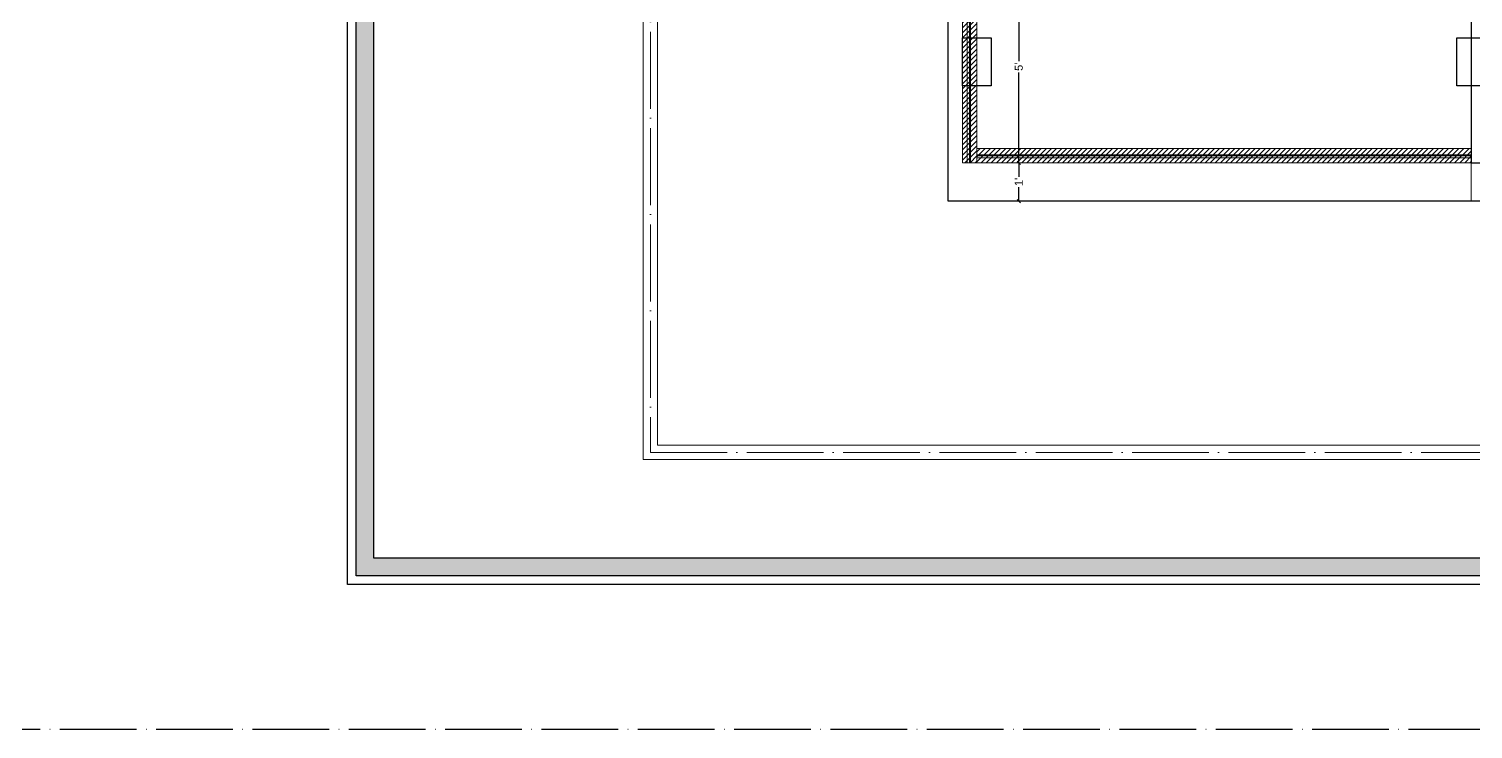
# Model space of a CAD drawing. Header units: millimetres. Extents: x 56222 to 3066687, y -650199 to -121287.
# Drawn here: x 148189.1 to 148640.4, y -179203.6 to -178984.8 of the extents above; entities that cross this region are included whole.
import ezdxf

# ---------------------------------------------------------------- set-up
doc = ezdxf.new("R2010")
doc.units = ezdxf.units.MM
doc.header["$MEASUREMENT"] = 0
doc.header["$PDMODE"] = 35
doc.linetypes.add('ACAD_ISO02W100', pattern=[15, 12, -3])
doc.linetypes.add('ACAD_ISO04W100', pattern=[30, 24, -3, 0, -3])
doc.layers.get('Defpoints').update_dxf_attribs({"color": 220})
for name, color, linetype, lineweight in [('COLUMN', 1, 'Continuous', 30), ('dim05', 1, 'Continuous', 13), ('FIRST FLOOR', 7, 'Continuous', 9), ('FIRST FLOOR_( D - W & RAILING )', 251, 'Continuous', 9), ('FIRST FLOOR_( PLine )_', 251, 'Continuous', 30), ('GROUND FLOOR', 7, 'Continuous', 9), ('NAME PLATE', 7, 'Continuous', 25), ('wall', 7, 'Continuous', 30), ('X_PLOT', 1, 'Continuous', 9)]:
    doc.layers.add(name, color=color, linetype=linetype, lineweight=lineweight)
doc.layers.add('XX~SLAB ( PLINE )', color=251, linetype='Continuous', plot=False)
doc.styles.add('Arial', font='arial.ttf')
doc.styles.get("Standard").update_dxf_attribs({"font": 'arial.ttf', "height": 6})
doc.dimstyles.new('ISO-25', dxfattribs={"dimtxt": 2.5, "dimasz": 1, "dimexe": 0.5, "dimexo": 1, "dimtad": 0, "dimdec": 1, "dimlunit": 4, "dimtxsty": 'Standard', "dimblk": 'OBLIQUE', "dimcen": 2.5, "dimclrd": 1, "dimclre": 1, "dimclrt": 5, "dimadec": 0, "dimazin": 0, "dimtfac": 1, "dimtdec": 1, "dimtmove": 0, "dimatfit": 3, "dimfxl": 1, "dimlwd": -1, "dimarcsym": 0})

# ---------------------------------------------------------------- blocks, each defined once
blk = doc.blocks.new('LAYOUT FILE')
at = {"layer": 'NAME PLATE', "true_color": 0xd39e00}
h = blk.add_hatch(color=42, dxfattribs=at)
h.paths.add_polyline_path([(3346889.83, -513806.18), (3346889.83, -514260.7), (3347535.56, -514260.7), (3347535.56, -513806.18)])
h.paths.add_polyline_path([(3346894.36, -513810.71), (3347531.03, -513810.71), (3347531.03, -514256.17), (3346894.36, -514256.17)], flags=16)
at = {"layer": 'NAME PLATE', "color": 42, "true_color": 0xd39e00}
for points in [[(3346887.56, -513803.91), (3347537.83, -513803.91), (3347537.83, -514262.96), (3346887.56, -514262.96)], [(3346889.83, -513806.18), (3347535.56, -513806.18), (3347535.56, -514260.7), (3346889.83, -514260.7)], [(3346894.36, -513810.71), (3347531.03, -513810.71), (3347531.03, -514256.17), (3346894.36, -514256.17)]]:
    blk.add_lwpolyline(points, close=True, dxfattribs=at)
blk = doc.blocks.new('_Oblique')
at = {"layer": 'wall', "color": 0, "lineweight": -2}
blk.add_line((-0.5, -0.5), (0.5, 0.5), dxfattribs=at)
blk = doc.blocks.new('*D941')
at = {"layer": 'Defpoints', "color": 0, "lineweight": 30, "transparency": 16777216}
for p in [(148499.79, -178966.63), (148498.41, -179026.63), (148498.9, -179026.63)]:
    blk.add_point(p, dxfattribs=at)
at = {"layer": 'dim05', "color": 5, "linetype": 'Continuous', "lineweight": -2, "transparency": 16777216}
for p, q in [((148498.79, -178966.63), (148497.91, -178966.63)), ((148497.9, -179026.63), (148497.91, -179026.63))]:
    blk.add_line(p, q, dxfattribs=at)
at = {"layer": 'dim05', "color": 5, "linetype": 'Continuous', "lineweight": 30, "transparency": 16777216}
for p, q in [((148498.41, -178966.63), (148498.41, -178994.86)), ((148498.41, -179026.63), (148498.41, -178998.41))]:
    blk.add_line(p, q, dxfattribs=at)
at = {"layer": 'dim05', "color": 5, "lineweight": 30, "transparency": 16777216}
for p, rotation in [((148498.41, -178966.63), 90), ((148498.41, -179026.63), 270)]:
    blk.add_blockref('_Oblique', p, dxfattribs=dict(at, rotation=rotation))
at = {"layer": 'dim05', "color": 5, "lineweight": 30, "transparency": 16777216, "insert": (148498.41, -178996.63), "char_height": 2.5, "attachment_point": 5, "rotation": 90, "style": 'Arial'}
blk.add_mtext("5'", dxfattribs=at)
blk = doc.blocks.new('*D942')
at = {"layer": 'Defpoints', "color": 0, "lineweight": 30, "transparency": 16777216}
for p in [(148498.9, -179026.63), (148498.41, -179038.63), (148498.41, -179038.63)]:
    blk.add_point(p, dxfattribs=at)
at = {"layer": 'dim05', "color": 5, "linetype": 'Continuous', "lineweight": -2, "transparency": 16777216}
for p, q in [((148497.9, -179026.63), (148497.91, -179026.63)), ((148499.41, -179038.63), (148498.91, -179038.63))]:
    blk.add_line(p, q, dxfattribs=at)
at = {"layer": 'dim05', "color": 5, "linetype": 'Continuous', "lineweight": 30, "transparency": 16777216}
for p, q in [((148498.41, -179026.63), (148498.41, -179030.98)), ((148498.41, -179038.63), (148498.41, -179034.29))]:
    blk.add_line(p, q, dxfattribs=at)
at = {"layer": 'dim05', "color": 5, "lineweight": 30, "transparency": 16777216}
for p, rotation in [((148498.41, -179026.63), 90), ((148498.41, -179038.63), 270)]:
    blk.add_blockref('_Oblique', p, dxfattribs=dict(at, rotation=rotation))
at = {"layer": 'dim05', "color": 5, "lineweight": 30, "transparency": 16777216, "insert": (148498.41, -179032.63), "char_height": 2.5, "attachment_point": 5, "rotation": 90, "style": 'Arial'}
blk.add_mtext("1'", dxfattribs=at)

msp = doc.modelspace()

# ---------------------------------------------------------------- hatches: boundary and pattern name
at = {"layer": 'FIRST FLOOR'}
h = msp.add_hatch(dxfattribs=at)
h.set_pattern_fill('ANSI31', color=251, scale=9, style=0)
h.set_pattern_definition([(45, (148480.8094, -178987.6344), (-0.795495, 0.795495), [])])
h.paths.add_polyline_path([(148485.3094, -179026.6344), (148480.8094, -179026.6344), (148480.8094, -178966.6344), (148485.3094, -178966.6344)])
h = msp.add_hatch(dxfattribs=at)
h.set_pattern_fill('ANSI31', color=251, scale=9, style=0)
h.set_pattern_definition([(45, (148489.8094, -179026.6344), (-0.795495, 0.795495), [])])
h.paths.add_polyline_path([(148485.3094, -179022.1344), (148639.8094, -179022.1344), (148639.8094, -179026.6344), (148485.3094, -179026.6344)])

# ---------------------------------------------------------------- linework, layer by layer
at = {"layer": 'COLUMN'}
for points in [[(148480.8094, -178987.6344), (148489.8094, -178987.6344), (148489.8094, -179002.6344), (148480.8094, -179002.6344)], [(148635.3094, -178987.6344), (148644.3094, -178987.6344), (148644.3094, -179002.6344), (148635.3094, -179002.6344)]]:
    msp.add_lwpolyline(points, close=True, dxfattribs=at)
at = {"layer": 'FIRST FLOOR'}
for p, q in [((148480.8094, -178692.1344), (148480.8094, -179002.6344)), ((148639.8094, -179026.6344), (148639.8094, -178966.6344)), ((148881.3094, -179002.6344), (148635.3094, -179002.6344))]:
    msp.add_line(p, q, dxfattribs=at)
at = {"layer": 'FIRST FLOOR', "ltscale": 0.7}
msp.add_lwpolyline([(148639.8094, -179002.6344), (148639.8094, -179038.6344), (148476.3094, -179038.6344), (148476.3094, -178692.1344), (148480.8094, -178692.1344)], dxfattribs=at)
at = {"layer": 'FIRST FLOOR'}
for points in [[(148485.3094, -179026.6344), (148480.8094, -179026.6344), (148480.8094, -178966.6344), (148485.3094, -178966.6344)], [(148485.3094, -179022.1344), (148639.8094, -179022.1344), (148639.8094, -179026.6344), (148485.3094, -179026.6344)]]:
    msp.add_lwpolyline(points, close=True, dxfattribs=at)
at = {"layer": 'FIRST FLOOR', "color": 1, "linetype": 'ACAD_ISO02W100', "ltscale": 0.7}
msp.add_lwpolyline([(148639.8094, -179026.6344), (148480.8094, -179026.6344), (148480.8094, -178966.6344)], dxfattribs=at)
at = {"layer": 'FIRST FLOOR_( D - W & RAILING )', "color": 32}
for points in [[(148482.3094, -178966.6344), (148483.3094, -178966.6344), (148483.3094, -179026.6344), (148482.3094, -179026.6344), (148482.3094, -178966.6344), (148483.0094, -178966.6344), (148483.0094, -179026.6344), (148482.3094, -179026.6344)], [(148485.3094, -179025.1344), (148485.3094, -179024.1344), (148639.8094, -179024.1344), (148639.8094, -179025.1344), (148485.3094, -179025.1344), (148485.3094, -179024.4344), (148639.8094, -179024.4344), (148639.8094, -179025.1344)]]:
    msp.add_lwpolyline(points, close=True, dxfattribs=at)
at = {"layer": 'FIRST FLOOR_( PLine )_'}
msp.add_lwpolyline([(148644.3094, -178894.6344), (148639.8094, -178894.6344), (148639.8094, -178962.1344), (148618.8094, -178962.1344), (148618.8094, -178966.6344), (148639.8094, -178966.6344), (148639.8094, -179026.6344), (148644.3094, -179026.6344)], close=True, dxfattribs=at)
at = {"layer": 'GROUND FLOOR'}
for p, q in [((148381.0594, -178652.3844), (148381.0594, -179119.3844)), ((148385.5594, -178656.8844), (148385.5594, -179114.8844)), ((148385.5594, -179114.8844), (148881.3094, -179114.8844)), ((148381.0594, -179119.3844), (148881.3094, -179119.3844))]:
    msp.add_line(p, q, dxfattribs=at)
at = {"layer": 'GROUND FLOOR', "color": 1, "linetype": 'ACAD_ISO04W100'}
msp.add_lwpolyline([(148881.3094, -178654.6344), (148383.3094, -178654.6344), (148383.3094, -179117.1344), (148881.3094, -179117.1344)], dxfattribs=at)
at = {"layer": 'X_PLOT', "linetype": 'ACAD_ISO04W100', "lineweight": 30}
msp.add_lwpolyline([(150048.5596, -178550.5417), (147265.6745, -178550.5417), (147265.6745, -179203.5992), (150048.5596, -179203.5992)], close=True, dxfattribs=at)
at = {"layer": 'XX~SLAB ( PLINE )'}
msp.add_lwpolyline([(148476.3094, -178692.1344), (148881.3094, -178692.1344), (148881.3095, -179002.6344), (148872.3094, -179002.6344), (148852.5048, -179002.6344), (148812.1676, -179002.6344), (148786.8094, -179002.6344), (148644.3094, -179002.6344), (148644.3094, -179038.6344), (148476.3094, -179038.6344)], close=True, dxfattribs=at)

# ---------------------------------------------------------------- block references
at = {"layer": 'NAME PLATE', "lineweight": 0, "xscale": 1.209046105522275, "yscale": 1.209046105522275, "zscale": 1.209046105522275}
msp.add_blockref('LAYOUT FILE', (-3898252.746, 442609.2149, 0.1256), dxfattribs=at)

# ---------------------------------------------------------------- dimensions: what is measured, and where the dimension line sits
at = {"layer": 'dim05', "color": 27, "lineweight": 30, "true_color": 0x7d5120}
for base, p1, p2, picture, middle in [((148498.4145, -179026.6344), (148499.7925, -178966.6344), (148498.8959, -179026.6344), '*D941', (148498.4145, -178996.6344)), ((148498.4145, -179038.6344), (148498.8959, -179026.6344), (148498.4145, -179038.6344), '*D942', (148498.4145, -179032.6344))]:
    dim = msp.add_linear_dim(base=base, p1=p1, p2=p2, angle=90, dimstyle='ISO-25', override={"dimtxsty": 'Arial', "dimclrd": 5, "dimclre": 5, "dimlwd": 30}, dxfattribs=at)
    dim.commit()
    dim.dimension.update_dxf_attribs({"geometry": picture, "text_midpoint": middle})

doc.saveas('drawing.dxf')
